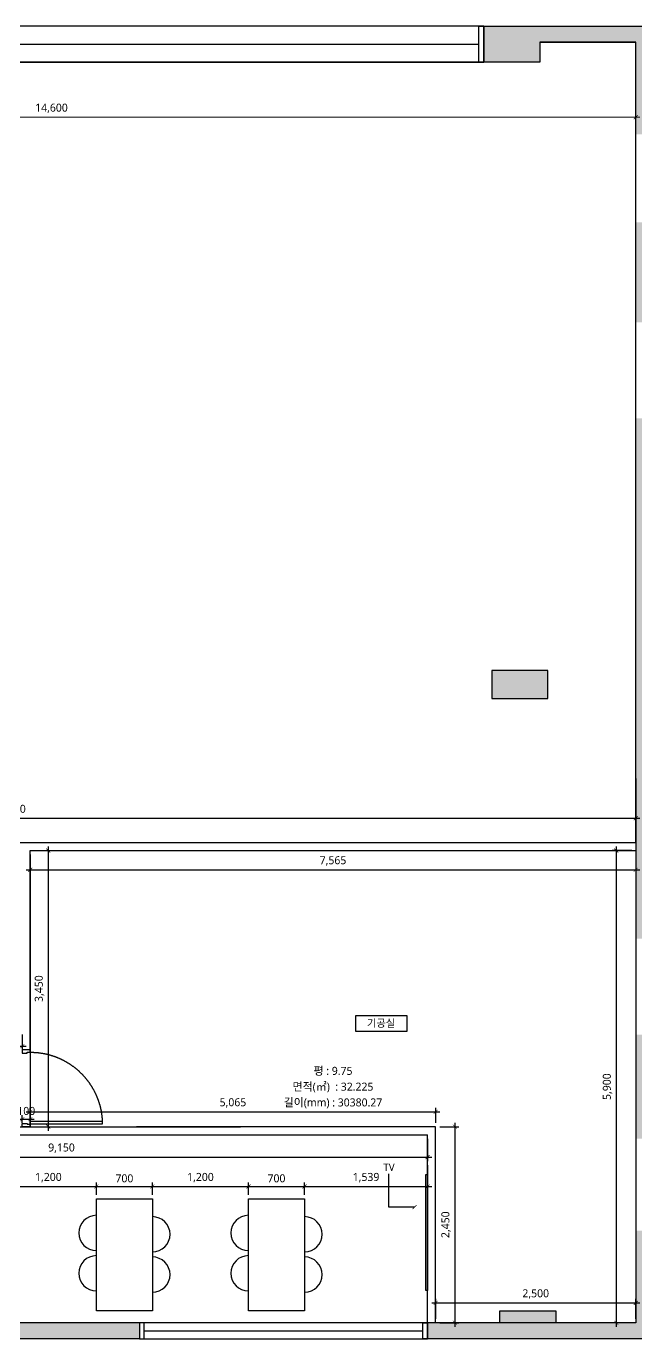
# Model space of a CAD drawing. Header units: metres. Extents: x 11578468 to 47831421, y -58341524 to -14256839.
# Drawn here: x 23915366 to 23922981, y -29093692 to -29077292 of the extents above; entities that cross this region are included whole.
import ezdxf
from ezdxf.enums import TextEntityAlignment as Align

# ---------------------------------------------------------------- set-up
doc = ezdxf.new("R2010")
doc.units = ezdxf.units.M
doc.header["$LTSCALE"] = 50
doc.header["$MEASUREMENT"] = 0
doc.linetypes.add('CENTER2', pattern=[28.575, 19.05, -3.175, 3.175, -3.175])
doc.layers.get('0').update_dxf_attribs({"linetype": 'CONTINUOUS'})
doc.layers.get('DEFPOINTS').update_dxf_attribs({"linetype": 'CONTINUOUS'})
for name, color, linetype in [('0-ELC TEXT', 7, 'CONTINUOUS'), ('3.기호.계단선', 30, 'CONTINUOUS'), ('S-DIM', 7, 'CONTINUOUS'), ('wall', 3, 'CONTINUOUS'), ('WIN', 4, 'CONTINUOUS'), ('家具', 251, 'CONTINUOUS')]:
    doc.layers.add(name, color=color, linetype=linetype)
doc.layers.add('DIM', color=7, linetype='CONTINUOUS', lineweight=15)
doc.layers.add('ha', color=8, linetype='CONTINUOUS', lineweight=5)
doc.styles.add('HY 울릉도 L', font='malgun.ttf')
doc.styles.add('넥슨고딕', font='malgun.ttf')
doc.styles.add('맑은 고딕', font='malgun.ttf')
doc.dimstyles.new('사본 50', dxfattribs={"dimscale": 50, "dimtxt": 2, "dimasz": 1, "dimexe": 1, "dimexo": 1, "dimgap": 1, "dimtad": 1, "dimdec": 0, "dimrnd": 0.05, "dimdsep": 46, "dimlunit": 6, "dimtxsty": 'HY 울릉도 L', "dimblk": 'ARCHTICK', "dimcen": 2.5, "dimdle": 1, "dimclrd": 133, "dimclre": 133, "dimclrt": 30, "dimadec": 0, "dimazin": 0, "dimtfac": 1, "dimtdec": 0, "dimtix": 1, "dimtmove": 2, "dimatfit": 3, "dimldrblk": 'ARCHTICK', "dimfxl": 1, "dimlwd": -1, "dimlwe": -1, "dimarcsym": 0})

# ---------------------------------------------------------------- blocks, each defined once
blk = doc.blocks.new('*U359')
at = {"layer": 'WIN', "linetype": 'Continuous'}
blk.add_line((60, 100), (3540, 100), dxfattribs=at)
for points in [[(0, 0), (3600, 0), (3600, 200), (0, 200)], [(0, 0), (60, 0), (60, 200), (0, 200)], [(3600, 0), (3540, 0), (3540, 200), (3600, 200)]]:
    blk.add_lwpolyline(points, close=True, dxfattribs=at)
blk = doc.blocks.new('*U358')
at = {"layer": 'WIN', "linetype": 'Continuous'}
blk.add_line((60, -25), (7040, -25), dxfattribs=at)
for points in [[(0, -250), (7100, -250), (7100, 200), (0, 200)], [(0, -250), (60, -250), (60, 200), (0, 200)], [(7100, -250), (7040, -250), (7040, 200), (7100, 200)]]:
    blk.add_lwpolyline(points, close=True, dxfattribs=at)
blk = doc.blocks.new('sdagdgds')
at = {"layer": 'ha', "transparency": 33554687}
h = blk.add_hatch(color=256, dxfattribs=at)
h.dxf.hatch_style = 1
h.paths.add_polyline_path([(23725502, -29128457), (23728302, -29128457), (23728302, -29132607), (23728502, -29132607), (23728502, -29128257), (23728302, -29128257), (23725302, -29128257), (23725302, -29132557), (23725502, -29132557)])
h.paths.add_polyline_path([(23728502, -29133657), (23728302, -29133657), (23728302, -29133757), (23725502, -29133757), (23725502, -29133657), (23725302, -29133657), (23725302, -29133757), (23724848.0976572, -29133757), (23724752, -29133757), (23724752, -29136507), (23725152, -29136507), (23725152, -29137657), (23725352, -29137657), (23725352, -29137507), (23727752, -29137507), (23727952, -29137507), (23727952, -29137307), (23725352, -29137307), (23725352, -29136507), (23727052, -29136507), (23727052, -29136707), (23727252, -29136707), (23727252, -29136507), (23727252, -29135757), (23727252, -29135707), (23727052, -29135707), (23727052, -29135757), (23727052, -29136307), (23725352, -29136307), (23724952, -29136307), (23724952, -29133957), (23727052, -29133957), (23727052, -29134507), (23727252, -29134507), (23727252, -29133957), (23728502, -29133957)])
h.paths.add_polyline_path([(23727952, -29138607), (23727752, -29138607), (23727752, -29139637), (23725352, -29139637), (23725352, -29139457), (23725152, -29139457), (23725152, -29140057), (23725352, -29140057), (23725352, -29139837), (23727752, -29139837), (23727752, -29139907), (23727952, -29139907), (23727952, -29139837)])
h.paths.add_polyline_path([(23727952, -29141007), (23727752, -29141007), (23727752, -29142007), (23725352, -29142007), (23725352, -29141857), (23725152, -29141857), (23725152, -29144557), (23725652, -29144557), (23725652, -29144657), (23729552, -29144657), (23729552, -29144457), (23725852, -29144457), (23725852, -29144357), (23725352, -29144357), (23725352, -29142207), (23727952, -29142207)])
h.paths.add_polyline_path([(23731552, -29144307), (23730852, -29144307), (23730852, -29144457), (23730732, -29144457), (23730732, -29144657), (23732052, -29144657), (23732052, -29144457), (23731552, -29144457)])
h.paths.add_polyline_path([(23739502, -29144457), (23736702, -29144457), (23736702, -29144307), (23736002, -29144307), (23736002, -29144457), (23733202, -29144457), (23733202, -29144657), (23739502, -29144657)])
h.paths.add_polyline_path([(23745902, -29143307), (23745702, -29143307), (23745702, -29144457), (23744702, -29144457), (23744702, -29144307), (23744002, -29144307), (23744002, -29144457), (23743102, -29144457), (23743102, -29144657), (23745902, -29144657)])
h.paths.add_polyline_path([(23745902, -29133157), (23745702, -29133157), (23745702, -29139657), (23745902, -29139657)])
h.paths.add_polyline_path([(23745902, -29140857), (23745702, -29140857), (23745702, -29142157), (23745902, -29142157)])
h.paths.add_polyline_path([(23744602, -29136307), (23743902, -29136307), (23743902, -29136657), (23744602, -29136657)])
h.paths.add_polyline_path([(23736702, -29136307), (23736002, -29136307), (23736002, -29136657), (23736702, -29136657)])
h.paths.add_polyline_path([(23731602, -29136307), (23730902, -29136307), (23730902, -29136657), (23731602, -29136657)])
h.paths.add_polyline_path([(23745902, -29130707), (23745702, -29130707), (23745702, -29131957), (23745902, -29131957)])
h.paths.add_polyline_path([(23745902, -29128257), (23743802, -29128257), (23743802, -29128457), (23743802, -29128707), (23744502, -29128707), (23744502, -29128457), (23745702, -29128457), (23745702, -29129607), (23745902, -29129607)])
h.paths.add_polyline_path([(23731602, -29128457), (23731602, -29128257), (23730902, -29128257), (23730902, -29130107), (23731102, -29130107), (23731102, -29128707), (23731602, -29128707)])
h.paths.add_polyline_path([(23736702, -29128257), (23736002, -29128257), (23736002, -29128457), (23736002, -29128707), (23736702, -29128707), (23736702, -29128457)])
at = {"layer": 'wall'}
for p, q in [((23743802, -29128257), (23745902, -29128257)), ((23743802, -29128457), (23743802, -29128257)), ((23743802, -29128707), (23743802, -29128457)), ((23744502, -29128457), (23745702, -29128457)), ((23744502, -29128457), (23744502, -29128707)), ((23744502, -29128457), (23744502, -29128707)), ((23744502, -29128707), (23743802, -29128707)), ((23744602, -29136307), (23743902, -29136307)), ((23743902, -29136307), (23743902, -29136657)), ((23744602, -29136657), (23744602, -29136307)), ((23743902, -29136657), (23744602, -29136657)), ((23744002, -29144457), (23744002, -29144307)), ((23744002, -29144307), (23744702, -29144307)), ((23744702, -29144307), (23744702, -29144457)), ((23739502, -29144457), (23736702, -29144457)), ((23739502, -29144457), (23739502, -29144657)), ((23744002, -29144457), (23743102, -29144457)), ((23743102, -29144457), (23743102, -29144657)), ((23745702, -29144457), (23744702, -29144457)), ((23739502, -29144657), (23733202, -29144657)), ((23745902, -29144657), (23743102, -29144657))]:
    blk.add_line(p, q, dxfattribs=at)
at = {"layer": 'WIN', "linetype": 'Continuous'}
for name, p in [('*U358', (23736702, -29128457)), ('*U359', (23739502, -29144657))]:
    blk.add_blockref(name, p, dxfattribs=at)
blk = doc.blocks.new('_ArchTick')
at = {"color": 0, "linetype": 'ByBlock', "const_width": 0.15}
blk.add_lwpolyline([(-0.5, -0.5), (0.5, 0.5)], dxfattribs=at)
blk = doc.blocks.new('*D2194')
at = {"layer": 'DEFPOINTS', "color": 0}
for p in [(23908381, -29077742), (23922981, -29077742), (23922981, -29078428)]:
    blk.add_point(p, dxfattribs=at)
at = {"layer": 'DIM', "color": 133, "ltscale": 10}
for p, q in [((23908381, -29077792), (23908381, -29078478)), ((23922981, -29077792), (23922981, -29078478)), ((23908331, -29078428), (23923031, -29078428))]:
    blk.add_line(p, q, dxfattribs=at)
at = {"layer": 'DIM', "color": 133, "xscale": 50, "yscale": 50, "zscale": 50, "rotation": 180}
blk.add_blockref('_ArchTick', (23908381, -29078428), dxfattribs=at)
at = {"layer": 'DIM', "color": 133, "xscale": 50, "yscale": 50, "zscale": 50}
blk.add_blockref('_ArchTick', (23922981, -29078428), dxfattribs=at)
at = {"layer": 'DIM', "color": 30, "ltscale": 10, "insert": (23915681, -29078318), "char_height": 100, "attachment_point": 5, "style": 'HY 울릉도 L'}
blk.add_mtext('14,600', dxfattribs=at)
blk = doc.blocks.new('*U1345')
at = {"layer": 'WIN', "linetype": 'Continuous', "transparency": 33554687}
for points in [[(30, 1100), (30, 200), (70, 200), (70, 1100)], [(0, 200), (0, 100), (40, 100), (40, 160), (30, 160), (30, 200)], [(960, 200), (960, 100), (920, 100), (920, 160), (930, 160), (930, 200)]]:
    blk.add_lwpolyline(points, close=True, dxfattribs=at)
at = {"layer": 'WIN', "linetype": 'CENTER2', "ltscale": 20, "transparency": 33554687}
blk.add_arc((30, 200), 900, 0, 90, dxfattribs=at)
blk = doc.blocks.new('*D2200')
at = {"layer": 'DEFPOINTS', "color": 0}
for p in [(23922981, -29087189), (23907331, -29087492), (23922981, -29087492)]:
    blk.add_point(p, dxfattribs=at)
at = {"layer": 'wall', "color": 133, "ltscale": 10}
for p, q in [((23907281, -29087189), (23923031, -29087189)), ((23907331, -29087442), (23907331, -29087139)), ((23922981, -29087442), (23922981, -29087139))]:
    blk.add_line(p, q, dxfattribs=at)
at = {"layer": 'wall', "color": 133, "xscale": 50, "yscale": 50, "zscale": 50, "rotation": 180}
blk.add_blockref('_ArchTick', (23907331, -29087189), dxfattribs=at)
at = {"layer": 'wall', "color": 133, "xscale": 50, "yscale": 50, "zscale": 50}
blk.add_blockref('_ArchTick', (23922981, -29087189), dxfattribs=at)
at = {"layer": 'wall', "color": 30, "ltscale": 10, "insert": (23915156, -29087079), "char_height": 100, "attachment_point": 5, "style": 'HY 울릉도 L'}
blk.add_mtext('15,650', dxfattribs=at)
blk = doc.blocks.new('*D2208')
at = {"layer": 'DEFPOINTS', "color": 0}
for p in [(23915316, -29090948), (23912191, -29091042), (23915316, -29091042)]:
    blk.add_point(p, dxfattribs=at)
at = {"layer": 'S-DIM', "color": 133, "ltscale": 10}
for p, q in [((23912141, -29090948), (23915366, -29090948)), ((23912191, -29090992), (23912191, -29090898)), ((23915316, -29090992), (23915316, -29090898))]:
    blk.add_line(p, q, dxfattribs=at)
at = {"layer": 'S-DIM', "color": 133, "xscale": 50, "yscale": 50, "zscale": 50, "rotation": 180}
blk.add_blockref('_ArchTick', (23912191, -29090948), dxfattribs=at)
at = {"layer": 'S-DIM', "color": 133, "xscale": 50, "yscale": 50, "zscale": 50}
blk.add_blockref('_ArchTick', (23915316, -29090948), dxfattribs=at)
at = {"layer": 'S-DIM', "color": 30, "ltscale": 10, "insert": (23913753, -29090838), "char_height": 100, "attachment_point": 5, "style": 'HY 울릉도 L'}
blk.add_mtext('3,125', dxfattribs=at)
blk = doc.blocks.new('*D2209')
at = {"layer": 'DEFPOINTS', "color": 0}
for p in [(23915416, -29087592), (23915416, -29090948), (23915316, -29091042)]:
    blk.add_point(p, dxfattribs=at)
at = {"layer": 'S-DIM', "color": 133, "ltscale": 10}
for p, q in [((23915416, -29087642), (23915416, -29090998)), ((23915266, -29090948), (23915466, -29090948)), ((23915316, -29090992), (23915316, -29090898))]:
    blk.add_line(p, q, dxfattribs=at)
at = {"layer": 'S-DIM', "color": 133, "xscale": 50, "yscale": 50, "zscale": 50}
blk.add_blockref('_ArchTick', (23915316, -29090948), dxfattribs=at)
at = {"layer": 'S-DIM', "color": 133, "xscale": 50, "yscale": 50, "zscale": 50, "rotation": 180}
blk.add_blockref('_ArchTick', (23915416, -29090948), dxfattribs=at)
at = {"layer": 'S-DIM', "color": 30, "ltscale": 10, "insert": (23915366, -29090846), "char_height": 100, "attachment_point": 5, "style": 'HY 울릉도 L'}
blk.add_mtext('100', dxfattribs=at)
blk = doc.blocks.new('*D2210')
at = {"layer": 'DEFPOINTS', "color": 0}
for p in [(23915416, -29087592), (23922981, -29087592), (23922981, -29087832)]:
    blk.add_point(p, dxfattribs=at)
at = {"layer": 'S-DIM', "color": 133, "ltscale": 10}
for p, q in [((23915416, -29087642), (23915416, -29087882)), ((23922981, -29087642), (23922981, -29087882)), ((23915366, -29087832), (23923031, -29087832))]:
    blk.add_line(p, q, dxfattribs=at)
at = {"layer": 'S-DIM', "color": 133, "xscale": 50, "yscale": 50, "zscale": 50, "rotation": 180}
blk.add_blockref('_ArchTick', (23915416, -29087832), dxfattribs=at)
at = {"layer": 'S-DIM', "color": 133, "xscale": 50, "yscale": 50, "zscale": 50}
blk.add_blockref('_ArchTick', (23922981, -29087832), dxfattribs=at)
at = {"layer": 'S-DIM', "color": 30, "ltscale": 10, "insert": (23919198, -29087722), "char_height": 100, "attachment_point": 5, "style": 'HY 울릉도 L'}
blk.add_mtext('7,565', dxfattribs=at)
blk = doc.blocks.new('*D2211')
at = {"layer": 'DEFPOINTS', "color": 0}
for p in [(23915416, -29087592), (23915416, -29091042), (23915641, -29091042)]:
    blk.add_point(p, dxfattribs=at)
at = {"layer": 'S-DIM', "color": 133, "ltscale": 10}
for p, q in [((23915466, -29087592), (23915691, -29087592)), ((23915641, -29087542), (23915641, -29091092)), ((23915466, -29091042), (23915691, -29091042))]:
    blk.add_line(p, q, dxfattribs=at)
at = {"layer": 'S-DIM', "color": 133, "xscale": 50, "yscale": 50, "zscale": 50}
for p, rotation in [((23915641, -29087592), 90), ((23915641, -29091042), 270)]:
    blk.add_blockref('_ArchTick', p, dxfattribs=dict(at, rotation=rotation))
at = {"layer": 'S-DIM', "color": 30, "ltscale": 10, "insert": (23915531, -29089317), "char_height": 100, "attachment_point": 5, "rotation": 90, "style": 'HY 울릉도 L'}
blk.add_mtext('3,450', dxfattribs=at)
blk = doc.blocks.new('*D2212')
at = {"layer": 'DEFPOINTS', "color": 0}
for p in [(23920481, -29090857), (23915416, -29091042), (23920481, -29091042)]:
    blk.add_point(p, dxfattribs=at)
at = {"layer": 'S-DIM', "color": 133, "ltscale": 10}
for p, q in [((23915416, -29090992), (23915416, -29090807)), ((23920481, -29090992), (23920481, -29090807)), ((23915366, -29090857), (23920531, -29090857))]:
    blk.add_line(p, q, dxfattribs=at)
at = {"layer": 'S-DIM', "color": 133, "xscale": 50, "yscale": 50, "zscale": 50, "rotation": 180}
blk.add_blockref('_ArchTick', (23915416, -29090857), dxfattribs=at)
at = {"layer": 'S-DIM', "color": 133, "xscale": 50, "yscale": 50, "zscale": 50}
blk.add_blockref('_ArchTick', (23920481, -29090857), dxfattribs=at)
at = {"layer": 'S-DIM', "color": 30, "ltscale": 10, "insert": (23917948, -29090746), "char_height": 100, "attachment_point": 5, "style": 'HY 울릉도 L'}
blk.add_mtext('5,065', dxfattribs=at)
blk = doc.blocks.new('*D2213')
at = {"layer": 'DEFPOINTS', "color": 0}
for p in [(23920481, -29091042), (23920481, -29093492), (23920721, -29093492)]:
    blk.add_point(p, dxfattribs=at)
at = {"layer": 'S-DIM', "color": 133, "ltscale": 10}
for p, q in [((23920531, -29091042), (23920771, -29091042)), ((23920721, -29090992), (23920721, -29093542)), ((23920531, -29093492), (23920771, -29093492))]:
    blk.add_line(p, q, dxfattribs=at)
at = {"layer": 'S-DIM', "color": 133, "xscale": 50, "yscale": 50, "zscale": 50}
for p, rotation in [((23920721, -29091042), 90), ((23920721, -29093492), 270)]:
    blk.add_blockref('_ArchTick', p, dxfattribs=dict(at, rotation=rotation))
at = {"layer": 'S-DIM', "color": 30, "ltscale": 10, "insert": (23920611, -29092267), "char_height": 100, "attachment_point": 5, "rotation": 90, "style": 'HY 울릉도 L'}
blk.add_mtext('2,450', dxfattribs=at)
blk = doc.blocks.new('*D2214')
at = {"layer": 'DEFPOINTS', "color": 0}
for p in [(23922981, -29093243), (23920481, -29093492), (23922981, -29093492)]:
    blk.add_point(p, dxfattribs=at)
at = {"layer": 'S-DIM', "color": 133, "ltscale": 10}
for p, q in [((23920431, -29093243), (23923031, -29093243)), ((23920481, -29093442), (23920481, -29093193)), ((23922981, -29093442), (23922981, -29093193))]:
    blk.add_line(p, q, dxfattribs=at)
at = {"layer": 'S-DIM', "color": 133, "xscale": 50, "yscale": 50, "zscale": 50, "rotation": 180}
blk.add_blockref('_ArchTick', (23920481, -29093243), dxfattribs=at)
at = {"layer": 'S-DIM', "color": 133, "xscale": 50, "yscale": 50, "zscale": 50}
blk.add_blockref('_ArchTick', (23922981, -29093243), dxfattribs=at)
at = {"layer": 'S-DIM', "color": 30, "ltscale": 10, "insert": (23921731, -29093133), "char_height": 100, "attachment_point": 5, "style": 'HY 울릉도 L'}
blk.add_mtext('2,500', dxfattribs=at)
blk = doc.blocks.new('*D2215')
at = {"layer": 'DEFPOINTS', "color": 0}
for p in [(23922981, -29087592), (23922738, -29093492), (23922981, -29093492)]:
    blk.add_point(p, dxfattribs=at)
at = {"layer": 'S-DIM', "color": 133, "ltscale": 10}
for p, q in [((23922931, -29087592), (23922688, -29087592)), ((23922738, -29087542), (23922738, -29093542)), ((23922931, -29093492), (23922688, -29093492))]:
    blk.add_line(p, q, dxfattribs=at)
at = {"layer": 'S-DIM', "color": 133, "xscale": 50, "yscale": 50, "zscale": 50}
for p, rotation in [((23922738, -29087592), 90), ((23922738, -29093492), 270)]:
    blk.add_blockref('_ArchTick', p, dxfattribs=dict(at, rotation=rotation))
at = {"layer": 'S-DIM', "color": 30, "ltscale": 10, "insert": (23922628, -29090542), "char_height": 100, "attachment_point": 5, "rotation": 90, "style": 'HY 울릉도 L'}
blk.add_mtext('5,900', dxfattribs=at)
blk = doc.blocks.new('*D2224')
at = {"layer": 'DEFPOINTS', "color": 0}
for p in [(23911231, -29091142), (23920381, -29091142), (23920381, -29091422)]:
    blk.add_point(p, dxfattribs=at)
at = {"layer": 'wall', "color": 133, "ltscale": 10}
for p, q in [((23911231, -29091192), (23911231, -29091472)), ((23920381, -29091192), (23920381, -29091472)), ((23911181, -29091422), (23920431, -29091422))]:
    blk.add_line(p, q, dxfattribs=at)
at = {"layer": 'wall', "color": 133, "xscale": 50, "yscale": 50, "zscale": 50, "rotation": 180}
blk.add_blockref('_ArchTick', (23911231, -29091422), dxfattribs=at)
at = {"layer": 'wall', "color": 133, "xscale": 50, "yscale": 50, "zscale": 50}
blk.add_blockref('_ArchTick', (23920381, -29091422), dxfattribs=at)
at = {"layer": 'wall', "color": 30, "ltscale": 10, "insert": (23915806, -29091311), "char_height": 100, "attachment_point": 5, "style": 'HY 울릉도 L'}
blk.add_mtext('9,150', dxfattribs=at)
blk = doc.blocks.new('*D2228')
at = {"layer": 'DEFPOINTS', "color": 0}
for p in [(23916242, -29091789), (23915042, -29091942), (23916242, -29091942)]:
    blk.add_point(p, dxfattribs=at)
at = {"layer": 'wall', "color": 133, "ltscale": 10}
for p, q in [((23914992, -29091789), (23916292, -29091789)), ((23915042, -29091892), (23915042, -29091739)), ((23916242, -29091892), (23916242, -29091739))]:
    blk.add_line(p, q, dxfattribs=at)
at = {"layer": 'wall', "color": 133, "xscale": 50, "yscale": 50, "zscale": 50, "rotation": 180}
blk.add_blockref('_ArchTick', (23915042, -29091789), dxfattribs=at)
at = {"layer": 'wall', "color": 133, "xscale": 50, "yscale": 50, "zscale": 50}
blk.add_blockref('_ArchTick', (23916242, -29091789), dxfattribs=at)
at = {"layer": 'wall', "color": 30, "ltscale": 10, "insert": (23915642, -29091679), "char_height": 100, "attachment_point": 5, "style": 'HY 울릉도 L'}
blk.add_mtext('1,200', dxfattribs=at)
blk = doc.blocks.new('*D2229')
at = {"layer": 'DEFPOINTS', "color": 0}
for p in [(23916942, -29091789), (23916242, -29091942), (23916942, -29091942)]:
    blk.add_point(p, dxfattribs=at)
at = {"layer": 'wall', "color": 133, "ltscale": 10}
for p, q in [((23916192, -29091789), (23916992, -29091789)), ((23916242, -29091892), (23916242, -29091739)), ((23916942, -29091892), (23916942, -29091739))]:
    blk.add_line(p, q, dxfattribs=at)
at = {"layer": 'wall', "color": 133, "xscale": 50, "yscale": 50, "zscale": 50, "rotation": 180}
blk.add_blockref('_ArchTick', (23916242, -29091789), dxfattribs=at)
at = {"layer": 'wall', "color": 133, "xscale": 50, "yscale": 50, "zscale": 50}
blk.add_blockref('_ArchTick', (23916942, -29091789), dxfattribs=at)
at = {"layer": 'wall', "color": 30, "ltscale": 10, "insert": (23916592, -29091688), "char_height": 100, "attachment_point": 5, "style": 'HY 울릉도 L'}
blk.add_mtext('700', dxfattribs=at)
blk = doc.blocks.new('*D2230')
at = {"layer": 'DEFPOINTS', "color": 0}
for p in [(23918142, -29091789), (23916942, -29091942), (23918142, -29091942)]:
    blk.add_point(p, dxfattribs=at)
at = {"layer": 'wall', "color": 133, "ltscale": 10}
for p, q in [((23916892, -29091789), (23918192, -29091789)), ((23916942, -29091892), (23916942, -29091739)), ((23918142, -29091892), (23918142, -29091739))]:
    blk.add_line(p, q, dxfattribs=at)
at = {"layer": 'wall', "color": 133, "xscale": 50, "yscale": 50, "zscale": 50, "rotation": 180}
blk.add_blockref('_ArchTick', (23916942, -29091789), dxfattribs=at)
at = {"layer": 'wall', "color": 133, "xscale": 50, "yscale": 50, "zscale": 50}
blk.add_blockref('_ArchTick', (23918142, -29091789), dxfattribs=at)
at = {"layer": 'wall', "color": 30, "ltscale": 10, "insert": (23917542, -29091679), "char_height": 100, "attachment_point": 5, "style": 'HY 울릉도 L'}
blk.add_mtext('1,200', dxfattribs=at)
blk = doc.blocks.new('*D2231')
at = {"layer": 'DEFPOINTS', "color": 0}
for p in [(23918842, -29091789), (23918142, -29091942), (23918842, -29091942)]:
    blk.add_point(p, dxfattribs=at)
at = {"layer": 'wall', "color": 133, "ltscale": 10}
for p, q in [((23918092, -29091789), (23918892, -29091789)), ((23918142, -29091892), (23918142, -29091739)), ((23918842, -29091892), (23918842, -29091739))]:
    blk.add_line(p, q, dxfattribs=at)
at = {"layer": 'wall', "color": 133, "xscale": 50, "yscale": 50, "zscale": 50, "rotation": 180}
blk.add_blockref('_ArchTick', (23918142, -29091789), dxfattribs=at)
at = {"layer": 'wall', "color": 133, "xscale": 50, "yscale": 50, "zscale": 50}
blk.add_blockref('_ArchTick', (23918842, -29091789), dxfattribs=at)
at = {"layer": 'wall', "color": 30, "ltscale": 10, "insert": (23918492, -29091688), "char_height": 100, "attachment_point": 5, "style": 'HY 울릉도 L'}
blk.add_mtext('700', dxfattribs=at)
blk = doc.blocks.new('*D2232')
at = {"layer": 'DEFPOINTS', "color": 0}
for p in [(23920381, -29091472), (23920381, -29091789), (23918842, -29091942)]:
    blk.add_point(p, dxfattribs=at)
at = {"layer": 'wall', "color": 133, "ltscale": 10}
for p, q in [((23920381, -29091522), (23920381, -29091839)), ((23918792, -29091789), (23920431, -29091789)), ((23918842, -29091892), (23918842, -29091739))]:
    blk.add_line(p, q, dxfattribs=at)
at = {"layer": 'wall', "color": 133, "xscale": 50, "yscale": 50, "zscale": 50, "rotation": 180}
blk.add_blockref('_ArchTick', (23918842, -29091789), dxfattribs=at)
at = {"layer": 'wall', "color": 133, "xscale": 50, "yscale": 50, "zscale": 50}
blk.add_blockref('_ArchTick', (23920381, -29091789), dxfattribs=at)
at = {"layer": 'wall', "color": 30, "ltscale": 10, "insert": (23919611, -29091679), "char_height": 100, "attachment_point": 5, "style": 'HY 울릉도 L'}
blk.add_mtext('1,539', dxfattribs=at)
blk = doc.blocks.new('*D2245')
at = {"layer": 'DEFPOINTS', "color": 0}
for p in [(23913251, -29089842), (23915316, -29089842), (23915316, -29090036)]:
    blk.add_point(p, dxfattribs=at)
at = {"layer": 'wall', "color": 133, "ltscale": 10}
for p, q in [((23913251, -29089892), (23913251, -29090086)), ((23915316, -29089892), (23915316, -29090086)), ((23913201, -29090036), (23915366, -29090036))]:
    blk.add_line(p, q, dxfattribs=at)
at = {"layer": 'wall', "color": 133, "xscale": 50, "yscale": 50, "zscale": 50, "rotation": 180}
blk.add_blockref('_ArchTick', (23913251, -29090036), dxfattribs=at)
at = {"layer": 'wall', "color": 133, "xscale": 50, "yscale": 50, "zscale": 50}
blk.add_blockref('_ArchTick', (23915316, -29090036), dxfattribs=at)
at = {"layer": 'wall', "color": 30, "ltscale": 10, "insert": (23914283, -29089926), "char_height": 100, "attachment_point": 5, "style": 'HY 울릉도 L'}
blk.add_mtext('2,065', dxfattribs=at)

msp = doc.modelspace()

# ---------------------------------------------------------------- linework, layer by layer
at = {"layer": '0-ELC TEXT'}
msp.add_lwpolyline([(23919484.2, -29089651.6), (23920122.7, -29089651.6), (23920122.7, -29089854.1), (23919484.2, -29089854.1)], close=True, dxfattribs=at)
at = {"layer": 'wall', "ltscale": 10}
for p, q in [((23922980.8, -29082992), (23922980.8, -29077742)), ((23922980.8, -29086692), (23922980.8, -29093492)), ((23907330.8, -29087492), (23922980.8, -29087492)), ((23915415.7, -29087592), (23916542.2, -29087592)), ((23915415.7, -29090112), (23915415.7, -29087592)), ((23916542.2, -29087592), (23922980.8, -29087592)), ((23916642.2, -29087592), (23922980.8, -29087592)), ((23916642.2, -29087592), (23922980.8, -29087592)), ((23916642.2, -29087592), (23922980.8, -29087592)), ((23915415.7, -29091042), (23915415.7, -29090972)), ((23912150.8, -29091042), (23918042.2, -29091042)), ((23920480.8, -29091042), (23916742.2, -29091042)), ((23920480.8, -29093492), (23920480.8, -29091042)), ((23920480.8, -29093492), (23920480.8, -29091042)), ((23912160.8, -29091142), (23920380.8, -29091142)), ((23920380.8, -29093492), (23920380.8, -29091142)), ((23919130.8, -29093492), (23914980.8, -29093492)), ((23922980.8, -29093492), (23918042.2, -29093492))]:
    msp.add_line(p, q, dxfattribs=at)
for points in [[(23905780.8, -29079142), (23905780.8, -29081642), (23907330.8, -29081642), (23907330.8, -29087492), (23922980.8, -29087492), (23922980.8, -29077492), (23921780.8, -29077492), (23921780.8, -29077742), (23908380.8, -29077742), (23908380.8, -29079142), (23905840.8, -29079142)], [(23917830.8, -29093492), (23913980.8, -29093492)]]:
    msp.add_lwpolyline(points, dxfattribs=at)
msp.add_lwpolyline([(23920356.4, -29091639.1), (23920380.8, -29091639.1), (23920380.8, -29093088.7), (23920356.4, -29093088.7)], close=True, dxfattribs=at)
at = {"layer": '家具', "color": 251, "true_color": 0x636466}
for points in [[(23916242.2, -29091942), (23916942.2, -29091942), (23916942.2, -29093342), (23916242.2, -29093342)], [(23918142.2, -29091942), (23918842.2, -29091942), (23918842.2, -29093342), (23918142.2, -29093342)]]:
    msp.add_lwpolyline(points, close=True, dxfattribs=at)
for centre, start, end in [((23916242.2, -29092369.8), 90, 270), ((23916942.2, -29092386.3), 270, 90), ((23918142.2, -29092369.8), 90, 270), ((23918842.2, -29092386.3), 270, 90), ((23916242.2, -29092873.7), 90, 270), ((23916942.2, -29092890.1), 270, 90), ((23918142.2, -29092873.7), 90, 270), ((23918842.2, -29092890.1), 270, 90)]:
    msp.add_arc(centre, 220, start, end, dxfattribs=at)

# ---------------------------------------------------------------- block references
at = {"layer": '3.기호.계단선'}
msp.add_blockref('sdagdgds', (177278.8, 50965), dxfattribs=at)
at = {"layer": 'WIN', "linetype": 'Continuous', "xscale": -1, "rotation": 270}
msp.add_blockref('*U1345', (23915215.7, -29091042), dxfattribs=at)

# ---------------------------------------------------------------- texts
at = {"layer": '0-ELC TEXT', "style": '맑은 고딕'}
for s, p in [('기공실', (23919623.2, -29089795.6)), ('TV', (23919827.9, -29091595.6))]:
    msp.add_text(s, height=93.33, dxfattribs=at).set_placement(p)
at = {"layer": 'wall', "color": 7, "ltscale": 10, "style": '넥슨고딕'}
msp.add_text('평 : 9.75', height=100, dxfattribs=at).set_placement((23919198.2, -29090342), align=Align.MIDDLE)
at = {"layer": 'wall', "ltscale": 10, "style": '넥슨고딕'}
for s, p in [('면적(㎡)  : 32.225', (23919198.2, -29090542)), ('길이(mm) : 30380.27', (23919198.2, -29090742))]:
    msp.add_text(s, height=100, dxfattribs=at).set_placement(p, align=Align.MIDDLE)

# ---------------------------------------------------------------- dimensions: what is measured, and where the dimension line sits
at = {"layer": 'DIM', "ltscale": 10}
dim = msp.add_linear_dim(base=(23922980.8, -29078428), p1=(23908380.8, -29077742), p2=(23922980.8, -29077742), dimstyle='사본 50', dxfattribs=at)
dim.commit()
dim.dimension.update_dxf_attribs({"geometry": '*D2194', "text_midpoint": (23915680.8, -29078317.6)})
at = {"layer": 'S-DIM', "ltscale": 10}
for base, p1, p2, picture, middle in [((23915415.7, -29090948.4), (23915315.7, -29091042), (23915415.7, -29087592), '*D2209', (23915365.7, -29090846.4)), ((23922980.8, -29087832.3), (23915415.7, -29087592), (23922980.8, -29087592), '*D2210', (23919198.2, -29087722.3)), ((23915315.7, -29090948.4), (23912190.8, -29091042), (23915315.7, -29091042), '*D2208', (23913753.2, -29090838.1)), ((23920480.8, -29090856.5), (23915415.7, -29091042), (23920480.8, -29091042), '*D2212', (23917948.2, -29090746.5)), ((23922980.8, -29093242.8), (23920480.8, -29093492), (23922980.8, -29093492), '*D2214', (23921730.8, -29093132.7))]:
    dim = msp.add_linear_dim(base=base, p1=p1, p2=p2, dimstyle='사본 50', dxfattribs=at)
    dim.commit()
    dim.dimension.update_dxf_attribs({"geometry": picture, "text_midpoint": middle})
for base, p1, p2, picture, middle in [((23915641.3, -29091042), (23915415.7, -29087592), (23915415.7, -29091042), '*D2211', (23915531.2, -29089317)), ((23922737.7, -29093492), (23922980.8, -29087592), (23922980.8, -29093492), '*D2215', (23922627.6, -29090542)), ((23920721.2, -29093492), (23920480.8, -29091042), (23920480.8, -29093492), '*D2213', (23920611.2, -29092267))]:
    dim = msp.add_linear_dim(base=base, p1=p1, p2=p2, angle=90, dimstyle='사본 50', dxfattribs=at)
    dim.commit()
    dim.dimension.update_dxf_attribs({"geometry": picture, "text_midpoint": middle})
at = {"layer": 'wall', "ltscale": 10}
for base, p1, p2, picture, middle in [((23922980.8, -29087189.1), (23907330.8, -29087492), (23922980.8, -29087492), '*D2200', (23915155.8, -29087078.8)), ((23915315.7, -29090035.7), (23913250.8, -29089842), (23915315.7, -29089842), '*D2245', (23914283.2, -29089925.7)), ((23920380.8, -29091421.8), (23911230.8, -29091142), (23920380.8, -29091142), '*D2224', (23915805.8, -29091311.5)), ((23916242.2, -29091789.3), (23915042.2, -29091942), (23916242.2, -29091942), '*D2228', (23915642.2, -29091679)), ((23916942.2, -29091789.3), (23916242.2, -29091942), (23916942.2, -29091942), '*D2229', (23916592.2, -29091687.6)), ((23918142.2, -29091789.3), (23916942.2, -29091942), (23918142.2, -29091942), '*D2230', (23917542.2, -29091679)), ((23918842.2, -29091789.3), (23918142.2, -29091942), (23918842.2, -29091942), '*D2231', (23918492.2, -29091687.6)), ((23920380.8, -29091789.3), (23918842.2, -29091942), (23920380.8, -29091471.8), '*D2232', (23919611.5, -29091679))]:
    dim = msp.add_linear_dim(base=base, p1=p1, p2=p2, dimstyle='사본 50', dxfattribs=at)
    dim.commit()
    dim.dimension.update_dxf_attribs({"geometry": picture, "text_midpoint": middle})

# ---------------------------------------------------------------- leaders
msp.add_leader([(23920216.8, -29092047.9), (23919897.6, -29092047.9), (23919897.6, -29091631.9)], dimstyle='사본 50', override={"dimgap": 1, "dimtad": 0}, dxfattribs=at)

doc.saveas('drawing.dxf')
